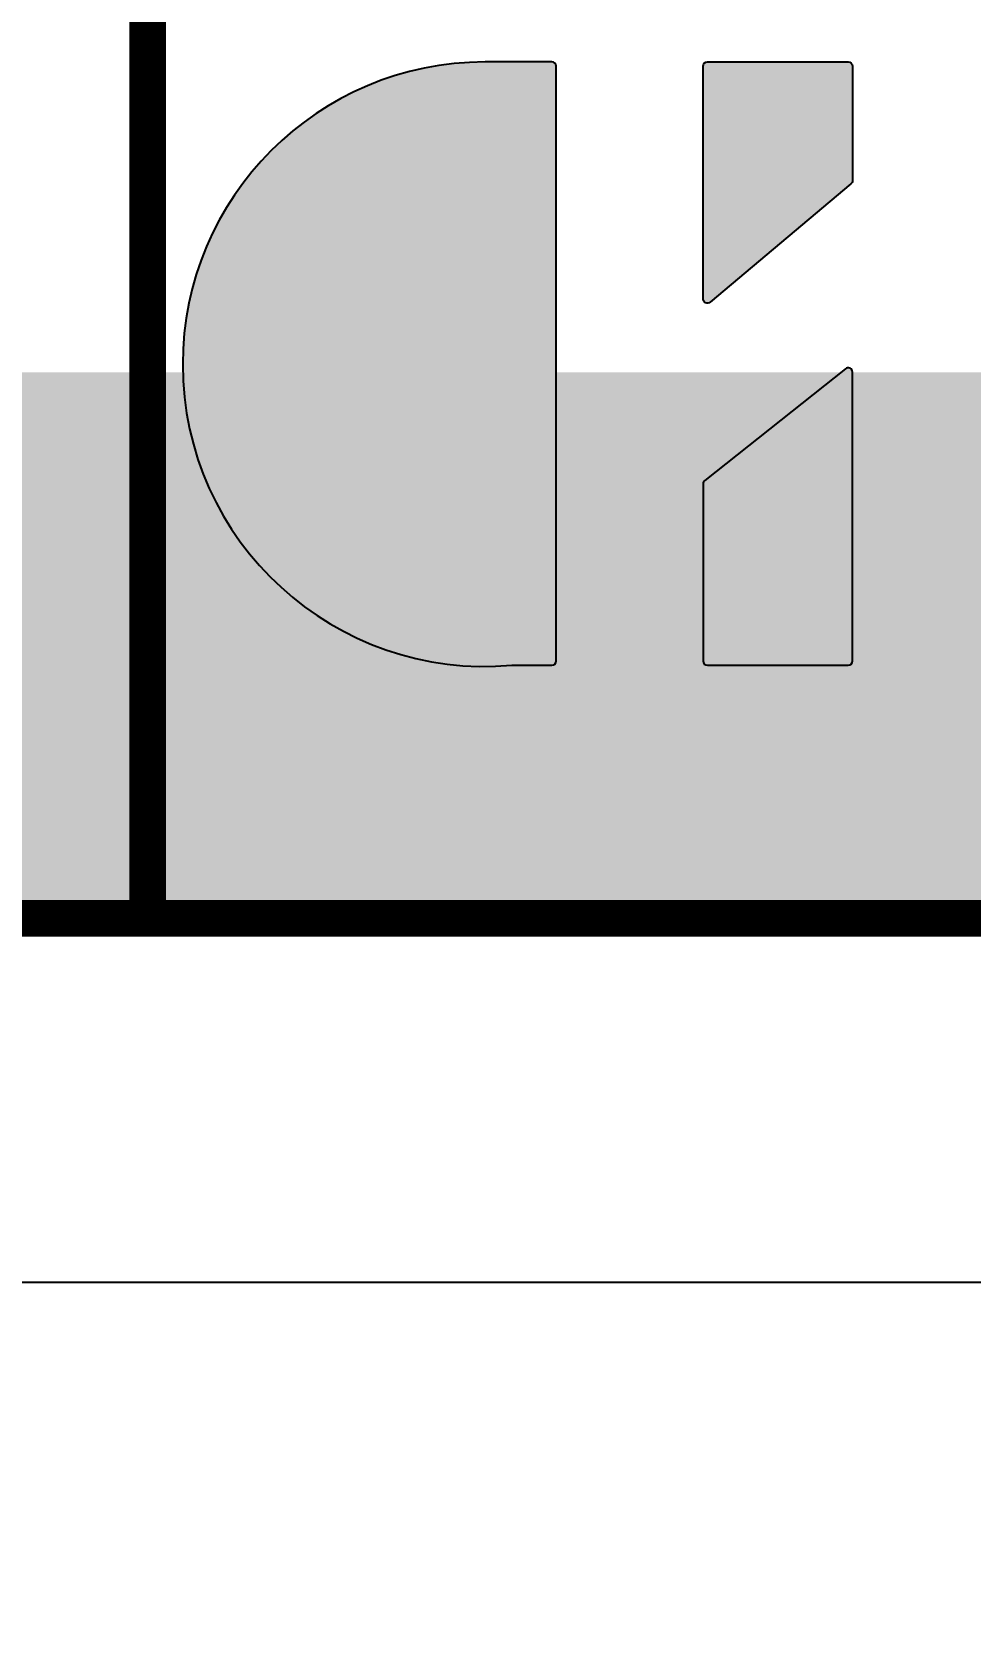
# Model space of a CAD drawing. Header units: metres. Extents: x 1981 to 7362, y 1229 to 3678.
# Drawn here: x 4011.84 to 4024.73, y 1419.51 to 1441.6 of the extents above; entities that cross this region are included whole.
import ezdxf
from ezdxf.enums import TextEntityAlignment as Align

# ---------------------------------------------------------------- set-up
doc = ezdxf.new("R2018")
doc.units = ezdxf.units.M
doc.layers.add('layer 1', color=7, linetype='Continuous')
doc.layers.add('Форматы', color=7, linetype='Continuous')
doc.styles.add('GOST-2.304_Type-B', font='GOST Common.ttf')
doc.styles.get("Standard").update_dxf_attribs({"font": 'GOST Common.ttf'})

# ---------------------------------------------------------------- blocks, each defined once
blk = doc.blocks.new('Лого')
h = blk.add_hatch(color=151)
h.set_gradient(color1=(158, 191, 227), color2=(46, 54, 92), tint=1, name='HEMISPHERICAL')
edge = h.paths.add_edge_path()
edge.add_spline(control_points=[(0.349, 0.4943), (-0.1909, 0.4468), (-0.6571, 0.8707), (-0.6571, 1.4146), (-0.6571, 1.4146), (-0.6571, 1.9249), (-0.2434, 2.3386), (0.2669, 2.3386), (0.2669, 2.3386), (0.2669, 2.3386), (0.4714, 2.3386), (0.4714, 2.3386), (0.4714, 2.3386), (0.4787, 2.3386), (0.4846, 2.3327), (0.4846, 2.3254), (0.4846, 2.3254), (0.4846, 2.3254), (0.4846, 0.5075), (0.4846, 0.5075), (0.4846, 0.5075), (0.4846, 0.5003), (0.4787, 0.4943), (0.4714, 0.4943), (0.4714, 0.4943), (0.4714, 0.4943), (0.3502, 0.4943), (0.3502, 0.4943), (0.3502, 0.4943), (0.3497, 0.4943), (0.3494, 0.4943), (0.349, 0.4943)], knot_values=[0, 0, 0, 0, 0.111111, 0.111111, 0.111111, 0.111211, 0.222222, 0.222222, 0.222222, 0.222322, 0.333333, 0.333333, 0.333333, 0.333433, 0.444444, 0.444444, 0.444444, 0.444544, 0.555556, 0.555556, 0.555556, 0.555656, 0.666667, 0.666667, 0.666667, 0.666767, 0.777778, 0.777778, 0.777778, 0.777878, 1, 1, 1, 1], degree=3, periodic=0)
edge = h.paths.add_edge_path()
edge.add_spline(control_points=[(0.9551, 1.604), (0.9551, 1.604), (1.3853, 1.966), (1.3853, 1.966), (1.3853, 1.966), (1.3884, 1.9686), (1.39, 1.972), (1.39, 1.9761), (1.39, 1.9761), (1.39, 1.9761), (1.39, 2.3254), (1.39, 2.3254), (1.39, 2.3254), (1.39, 2.3327), (1.3841, 2.3386), (1.3768, 2.3386), (1.3768, 2.3386), (1.3768, 2.3386), (0.9466, 2.3386), (0.9466, 2.3386), (0.9466, 2.3386), (0.9393, 2.3386), (0.9334, 2.3327), (0.9334, 2.3254), (0.9334, 2.3254), (0.9334, 2.3254), (0.9334, 1.6141), (0.9334, 1.6141), (0.9334, 1.6141), (0.9334, 1.6089), (0.9363, 1.6044), (0.941, 1.6021), (0.941, 1.6021), (0.9458, 1.5999), (0.9511, 1.6006), (0.9551, 1.604)], knot_values=[0, 0, 0, 0, 0.1, 0.1, 0.1, 0.1001, 0.2, 0.2, 0.2, 0.2001, 0.3, 0.3, 0.3, 0.3001, 0.4, 0.4, 0.4, 0.4001, 0.5, 0.5, 0.5, 0.5001, 0.6, 0.6, 0.6, 0.6001, 0.7, 0.7, 0.7, 0.7001, 0.8, 0.8, 0.8, 0.8001, 1, 1, 1, 1], degree=3, periodic=0)
edge = h.paths.add_edge_path()
edge.add_spline(control_points=[(0.9384, 1.0593), (0.9384, 1.0593), (1.3686, 1.4007), (1.3686, 1.4007), (1.3686, 1.4007), (1.3727, 1.4039), (1.3779, 1.4045), (1.3826, 1.4023), (1.3826, 1.4023), (1.3873, 1.4), (1.39, 1.3956), (1.39, 1.3904), (1.39, 1.3904), (1.39, 1.3904), (1.39, 0.5075), (1.39, 0.5075), (1.39, 0.5075), (1.39, 0.5003), (1.3841, 0.4943), (1.3768, 0.4943), (1.3768, 0.4943), (1.3768, 0.4943), (0.9466, 0.4943), (0.9466, 0.4943), (0.9466, 0.4943), (0.9393, 0.4943), (0.9334, 0.5003), (0.9334, 0.5075), (0.9334, 0.5075), (0.9334, 0.5075), (0.9334, 1.049), (0.9334, 1.049), (0.9334, 1.049), (0.9334, 1.0531), (0.9351, 1.0567), (0.9384, 1.0593)], knot_values=[0, 0, 0, 0, 0.1, 0.1, 0.1, 0.1001, 0.2, 0.2, 0.2, 0.2001, 0.3, 0.3, 0.3, 0.3001, 0.4, 0.4, 0.4, 0.4001, 0.5, 0.5, 0.5, 0.5001, 0.6, 0.6, 0.6, 0.6001, 0.7, 0.7, 0.7, 0.7001, 0.8, 0.8, 0.8, 0.8001, 1, 1, 1, 1], degree=3, periodic=0)
at = {"layer": 'layer 1', "color": 159}
for points, knots in [([(0.349, 0.4943), (-0.1909, 0.4468), (-0.6571, 0.8707), (-0.6571, 1.4146), (-0.6571, 1.4146), (-0.6571, 1.9249), (-0.2434, 2.3386), (0.2669, 2.3386), (0.2669, 2.3386), (0.2669, 2.3386), (0.4714, 2.3386), (0.4714, 2.3386), (0.4714, 2.3386), (0.4787, 2.3386), (0.4846, 2.3327), (0.4846, 2.3254), (0.4846, 2.3254), (0.4846, 2.3254), (0.4846, 0.5075), (0.4846, 0.5075), (0.4846, 0.5075), (0.4846, 0.5003), (0.4787, 0.4943), (0.4714, 0.4943), (0.4714, 0.4943), (0.4714, 0.4943), (0.3502, 0.4943), (0.3502, 0.4943), (0.3502, 0.4943), (0.3497, 0.4943), (0.3494, 0.4943), (0.349, 0.4943)], [0, 0, 0, 0, 0.111111, 0.111111, 0.111111, 0.111111, 0.222222, 0.222222, 0.222222, 0.222222, 0.333333, 0.333333, 0.333333, 0.333333, 0.444444, 0.444444, 0.444444, 0.444444, 0.555556, 0.555556, 0.555556, 0.555556, 0.666667, 0.666667, 0.666667, 0.666667, 0.777778, 0.777778, 0.777778, 0.777778, 1, 1, 1, 1]), ([(0.9551, 1.604), (0.9551, 1.604), (1.3853, 1.966), (1.3853, 1.966), (1.3853, 1.966), (1.3884, 1.9686), (1.39, 1.972), (1.39, 1.9761), (1.39, 1.9761), (1.39, 1.9761), (1.39, 2.3254), (1.39, 2.3254), (1.39, 2.3254), (1.39, 2.3327), (1.3841, 2.3386), (1.3768, 2.3386), (1.3768, 2.3386), (1.3768, 2.3386), (0.9466, 2.3386), (0.9466, 2.3386), (0.9466, 2.3386), (0.9393, 2.3386), (0.9334, 2.3327), (0.9334, 2.3254), (0.9334, 2.3254), (0.9334, 2.3254), (0.9334, 1.6141), (0.9334, 1.6141), (0.9334, 1.6141), (0.9334, 1.6089), (0.9363, 1.6044), (0.941, 1.6021), (0.941, 1.6021), (0.9458, 1.5999), (0.9511, 1.6006), (0.9551, 1.604)], [0, 0, 0, 0, 0.1, 0.1, 0.1, 0.1, 0.2, 0.2, 0.2, 0.2, 0.3, 0.3, 0.3, 0.3, 0.4, 0.4, 0.4, 0.4, 0.5, 0.5, 0.5, 0.5, 0.6, 0.6, 0.6, 0.6, 0.7, 0.7, 0.7, 0.7, 0.8, 0.8, 0.8, 0.8, 1, 1, 1, 1]), ([(0.9384, 1.0593), (0.9384, 1.0593), (1.3686, 1.4007), (1.3686, 1.4007), (1.3686, 1.4007), (1.3727, 1.4039), (1.3779, 1.4045), (1.3826, 1.4023), (1.3826, 1.4023), (1.3873, 1.4), (1.39, 1.3956), (1.39, 1.3904), (1.39, 1.3904), (1.39, 1.3904), (1.39, 0.5075), (1.39, 0.5075), (1.39, 0.5075), (1.39, 0.5003), (1.3841, 0.4943), (1.3768, 0.4943), (1.3768, 0.4943), (1.3768, 0.4943), (0.9466, 0.4943), (0.9466, 0.4943), (0.9466, 0.4943), (0.9393, 0.4943), (0.9334, 0.5003), (0.9334, 0.5075), (0.9334, 0.5075), (0.9334, 0.5075), (0.9334, 1.049), (0.9334, 1.049), (0.9334, 1.049), (0.9334, 1.0531), (0.9351, 1.0567), (0.9384, 1.0593)], [0, 0, 0, 0, 0.1, 0.1, 0.1, 0.1, 0.2, 0.2, 0.2, 0.2, 0.3, 0.3, 0.3, 0.3, 0.4, 0.4, 0.4, 0.4, 0.5, 0.5, 0.5, 0.5, 0.6, 0.6, 0.6, 0.6, 0.7, 0.7, 0.7, 0.7, 0.8, 0.8, 0.8, 0.8, 1, 1, 1, 1])]:
    blk.add_open_spline(points, degree=3, knots=knots, dxfattribs=at)
blk = doc.blocks.new('*U163')
blk.add_lwpolyline([(0, 0), (420, 0), (420, -297), (0, -297)], close=True)
at = {"const_width": 0.5}
blk.add_lwpolyline([(20, -5), (415, -5), (415, -292), (20, -292)], close=True, dxfattribs=at)
blk.add_lwpolyline([(365, -262), (365, -292)], dxfattribs=at)
at = {"xscale": 4.492609629394886, "yscale": 4.492609629394886, "zscale": 4.492609629394886}
blk.add_blockref('Лого', (368.434, -290.745), dxfattribs=at)
at = {"style": 'GOST-2.304_Type-B'}
blk.add_attdef('РАЗРАБОТАЛ', text='', height=2.5, dxfattribs=at).set_placement((250.501, -264.224), align=Align.MIDDLE_LEFT)
at = {"style": 'GOST-2.304_Type-B', "flags": 8}
for tag, height, p in [('ДАТА', 2.5, (290.074, -264.402)), ('ЛИСТ', 3, (386.388, -271.915)), ('ЛИСТОВ', 3, (403.888, -271.915)), ('ФОРМАТ', 3, (380.972, -294.745))]:
    blk.add_attdef(tag, text='', height=height, dxfattribs=at).set_placement(p, align=Align.MIDDLE_CENTER)
at = {"style": 'GOST-2.304_Type-B'}
blk.add_attdef('ПРОВЕРИЛ', (250.749, -270.729), '', height=2.5, dxfattribs=at)
at = {"lineweight": 30, "flags": 104}
for tag, p in [('ТЕПЛОВЫЕ_СЕТИ', (330, -269.5)), ('ИМЯ_ЧЕРТЕЖА', (330, -284.5))]:
    blk.add_attdef(tag, text='', height=3, dxfattribs=at).set_placement(p, align=Align.MIDDLE_CENTER)

msp = doc.modelspace()

# ---------------------------------------------------------------- block references
at = {"layer": 'Форматы'}
ref = msp.add_blockref('*U163', (3648.421, 1721.43), dxfattribs=at)
lines = msp.add_mtext('Тепловая камера 8013а\\P (М1:50)', dxfattribs={"layer": '0', "insert": (3978.421, 1436.93), "char_height": 70, "attachment_point": 1})
ref.add_attrib('ИМЯ_ЧЕРТЕЖА', '', (3978.421, 1436.93), dxfattribs={"flags": 104}).embed_mtext(lines)
lines = msp.add_mtext('Тепломеханические решения тепловых сетей', dxfattribs={"layer": '0', "insert": (3978.421, 1451.93), "char_height": 70, "attachment_point": 1})
ref.add_attrib('ТЕПЛОВЫЕ_СЕТИ', '', (3978.421, 1451.93), dxfattribs={"flags": 104}).embed_mtext(lines)

doc.saveas('drawing.dxf')
